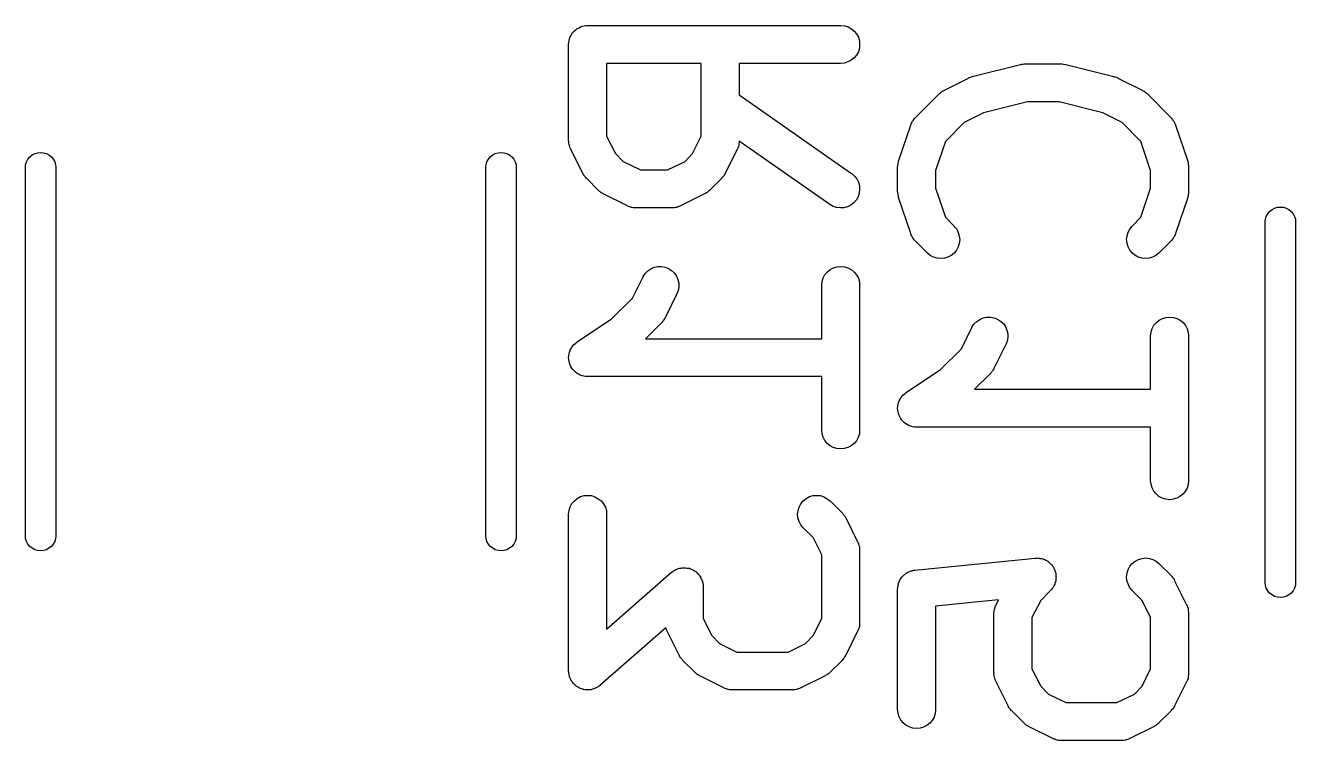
# Model space of a CAD drawing. Extents: x 60.5 to 142.6, y -115.4 to -60.2.
# Drawn here: x 108.23 to 113.25, y -101.14 to -98.31 of the extents above; entities that cross this region are included whole.
import ezdxf

# ---------------------------------------------------------------- set-up
doc = ezdxf.new("R2010")
doc.units = 0
doc.layers.add('BLACK', color=7, linetype='CONTINUOUS')

msp = doc.modelspace()

# ---------------------------------------------------------------- linework, layer by layer
at = {"layer": 'BLACK', "linetype": 'CONTINUOUS'}
for p, q in [((110.39, -98.3433), (110.395, -98.3379)), ((110.395, -98.3379), (110.4, -98.3325)), ((110.4, -98.3321), (110.405, -98.3277)), ((110.4, -98.3323), (110.4, -98.3321)), ((110.4, -98.3325), (110.4, -98.3323)), ((110.405, -98.3277), (110.411, -98.3232)), ((110.411, -98.323), (110.418, -98.3197)), ((110.411, -98.3231), (110.411, -98.323)), ((110.411, -98.3232), (110.411, -98.3231)), ((110.418, -98.3197), (110.424, -98.3164)), ((110.424, -98.3162), (110.431, -98.3142)), ((110.424, -98.3163), (110.424, -98.3162)), ((110.424, -98.3164), (110.424, -98.3163)), ((110.431, -98.3142), (110.438, -98.3121)), ((110.438, -98.312), (110.445, -98.3114)), ((110.438, -98.3121), (110.438, -98.312)), ((110.438, -98.3121), (110.438, -98.3121)), ((110.445, -98.3114), (110.452, -98.3107)), ((110.452, -98.3107), (111.452, -98.3107)), ((111.452, -98.3107), (111.453, -98.3107)), ((111.453, -98.3107), (111.468, -98.3124)), ((111.468, -98.3124), (111.482, -98.3168)), ((111.482, -98.3168), (111.495, -98.3238)), ((111.495, -98.3238), (111.506, -98.3332)), ((111.506, -98.3332), (111.515, -98.3446)), ((110.377, -98.3847), (110.378, -98.3776)), ((110.377, -98.3852), (110.377, -98.3847)), ((110.377, -98.3857), (110.377, -98.3852)), ((110.377, -98.3852), (110.377, -98.3852)), ((110.377, -98.3852), (110.377, -98.3852)), ((110.377, -98.7667), (110.377, -98.3857)), ((110.378, -98.3776), (110.379, -98.3706)), ((110.379, -98.3701), (110.381, -98.3634)), ((110.379, -98.3704), (110.379, -98.3701)), ((110.379, -98.3706), (110.379, -98.3704)), ((110.381, -98.3634), (110.383, -98.3567)), ((110.383, -98.3562), (110.387, -98.35)), ((110.383, -98.3564), (110.383, -98.3562)), ((110.383, -98.3567), (110.383, -98.3564)), ((110.387, -98.35), (110.39, -98.3438)), ((110.39, -98.3436), (110.39, -98.3433)), ((110.39, -98.3438), (110.39, -98.3436)), ((111.515, -98.3446), (111.522, -98.3576)), ((111.522, -98.3576), (111.526, -98.3717)), ((111.526, -98.3717), (111.527, -98.3862)), ((111.527, -98.3862), (111.526, -98.4008)), ((111.505, -98.4389), (111.494, -98.4482)), ((111.515, -98.4277), (111.505, -98.4389)), ((111.522, -98.4148), (111.515, -98.4277)), ((111.526, -98.4008), (111.522, -98.4148)), ((110.527, -98.4607), (110.527, -98.749)), ((110.901, -98.4607), (110.527, -98.4607)), ((110.901, -98.749), (110.901, -98.4607)), ((111.452, -98.4607), (111.051, -98.4607)), ((111.051, -98.4607), (111.051, -98.5848)), ((111.467, -98.4593), (111.452, -98.4607)), ((111.481, -98.4551), (111.467, -98.4593)), ((111.494, -98.4482), (111.481, -98.4551)), ((111.972, -98.513), (112.163, -98.4653)), ((112.163, -98.4653), (112.164, -98.4651)), ((112.164, -98.4651), (112.165, -98.4649)), ((112.165, -98.4649), (112.166, -98.4645)), ((112.166, -98.4645), (112.172, -98.4639)), ((112.172, -98.4639), (112.178, -98.4631)), ((112.178, -98.4631), (112.18, -98.4632)), ((112.18, -98.4632), (112.181, -98.4631)), ((112.181, -98.4631), (112.324, -98.4631)), ((112.324, -98.4631), (112.325, -98.4631)), ((112.325, -98.4631), (112.326, -98.4633)), ((112.326, -98.4633), (112.328, -98.4632)), ((112.328, -98.4632), (112.333, -98.4641)), ((112.333, -98.4641), (112.339, -98.4647)), ((112.339, -98.4647), (112.341, -98.4651)), ((112.341, -98.4651), (112.342, -98.4653)), ((112.342, -98.4653), (112.532, -98.513)), ((111.862, -98.5663), (111.957, -98.5186)), ((111.957, -98.5186), (111.958, -98.5182)), ((111.958, -98.5179), (111.965, -98.5155)), ((111.958, -98.5181), (111.958, -98.5179)), ((111.958, -98.5182), (111.958, -98.5181)), ((111.965, -98.5155), (111.972, -98.5131)), ((111.972, -98.5131), (111.972, -98.513)), ((111.972, -98.5131), (111.972, -98.5131)), ((112.532, -98.513), (112.533, -98.5132)), ((112.533, -98.5132), (112.534, -98.5133)), ((112.534, -98.5133), (112.534, -98.5134)), ((112.534, -98.5134), (112.541, -98.5159)), ((112.541, -98.5159), (112.547, -98.5183)), ((112.547, -98.5183), (112.548, -98.5185)), ((112.548, -98.5185), (112.548, -98.5186)), ((112.548, -98.5186), (112.643, -98.5663)), ((111.051, -98.5848), (111.495, -98.8957)), ((111.747, -98.6755), (111.842, -98.5803)), ((111.842, -98.5803), (111.843, -98.5796)), ((111.843, -98.5796), (111.846, -98.5769)), ((111.846, -98.5769), (111.849, -98.574)), ((111.849, -98.574), (111.852, -98.5724)), ((111.852, -98.5724), (111.854, -98.5704)), ((111.854, -98.5704), (111.858, -98.5685)), ((111.858, -98.5685), (111.862, -98.5663)), ((112.643, -98.5663), (112.644, -98.5667)), ((112.644, -98.5667), (112.648, -98.569)), ((112.648, -98.569), (112.651, -98.571)), ((112.651, -98.571), (112.654, -98.573)), ((112.654, -98.573), (112.656, -98.5747)), ((112.656, -98.5747), (112.659, -98.5776)), ((112.659, -98.5776), (112.663, -98.5803)), ((112.663, -98.5803), (112.758, -98.6755)), ((112.19, -98.6131), (112.017, -98.6565)), ((112.315, -98.6131), (112.19, -98.6131)), ((112.488, -98.6565), (112.315, -98.6131)), ((111.733, -98.6952), (111.735, -98.6906)), ((111.735, -98.6906), (111.737, -98.6888)), ((111.737, -98.6888), (111.738, -98.6868)), ((111.738, -98.6868), (111.741, -98.6829)), ((111.741, -98.6829), (111.744, -98.6787)), ((111.744, -98.6787), (111.746, -98.6772)), ((111.746, -98.6772), (111.747, -98.6755)), ((112.017, -98.6565), (111.94, -98.695)), ((112.565, -98.695), (112.488, -98.6565)), ((112.758, -98.6755), (112.759, -98.6763)), ((112.759, -98.6763), (112.76, -98.678)), ((112.76, -98.678), (112.762, -98.6795)), ((112.762, -98.6795), (112.764, -98.6837)), ((112.764, -98.6837), (112.768, -98.6877)), ((112.768, -98.6877), (112.769, -98.6897)), ((112.769, -98.6897), (112.77, -98.6915)), ((112.77, -98.6915), (112.772, -98.6962)), ((111.681, -98.8477), (111.729, -98.7049)), ((111.729, -98.7039), (111.73, -98.7019)), ((111.729, -98.7049), (111.729, -98.7039)), ((111.73, -98.7019), (111.731, -98.6997)), ((111.731, -98.6997), (111.733, -98.6952)), ((111.94, -98.695), (111.866, -98.7691)), ((112.639, -98.7691), (112.565, -98.695)), ((112.772, -98.6962), (112.774, -98.7007)), ((112.774, -98.7007), (112.775, -98.7028)), ((112.775, -98.7028), (112.776, -98.7049)), ((112.776, -98.7049), (112.824, -98.8477)), ((110.378, -98.7689), (110.377, -98.7667)), ((110.378, -98.7711), (110.378, -98.7689)), ((110.378, -98.7761), (110.378, -98.7711)), ((110.379, -98.7812), (110.378, -98.7761)), ((110.379, -98.7834), (110.379, -98.7812)), ((110.38, -98.7855), (110.379, -98.7834)), ((110.382, -98.7903), (110.38, -98.7855)), ((110.383, -98.7952), (110.382, -98.7903)), ((110.527, -98.749), (110.562, -98.8175)), ((110.867, -98.8175), (110.901, -98.749)), ((111.047, -98.7913), (111.045, -98.7962)), ((111.049, -98.7865), (111.047, -98.7913)), ((111.05, -98.7823), (111.049, -98.7844)), ((111.049, -98.7844), (111.049, -98.7865)), ((111.051, -98.7721), (111.05, -98.7772)), ((111.05, -98.7772), (111.05, -98.7823)), ((111.409, -99.0186), (111.051, -98.7678)), ((111.051, -98.7678), (111.051, -98.7699)), ((111.051, -98.7699), (111.051, -98.7721)), ((111.866, -98.7691), (111.827, -98.8836)), ((112.677, -98.8836), (112.639, -98.7691)), ((108.234, -98.8499), (108.24, -98.8394)), ((108.24, -98.8394), (108.247, -98.8303)), ((108.247, -98.8303), (108.257, -98.8228)), ((108.257, -98.8228), (108.267, -98.8172)), ((108.267, -98.8172), (108.278, -98.8138)), ((108.278, -98.8138), (108.29, -98.8126)), ((108.29, -98.8126), (108.302, -98.8138)), ((108.302, -98.8138), (108.313, -98.8172)), ((108.313, -98.8172), (108.323, -98.8228)), ((108.323, -98.8228), (108.333, -98.8303)), ((108.333, -98.8303), (108.34, -98.8394)), ((108.34, -98.8394), (108.346, -98.8499)), ((110.054, -98.8499), (110.06, -98.8394)), ((110.06, -98.8394), (110.067, -98.8303)), ((110.067, -98.8303), (110.077, -98.8228)), ((110.077, -98.8228), (110.087, -98.8172)), ((110.087, -98.8172), (110.098, -98.8138)), ((110.098, -98.8138), (110.11, -98.8126)), ((110.11, -98.8126), (110.122, -98.8138)), ((110.122, -98.8138), (110.133, -98.8172)), ((110.133, -98.8172), (110.143, -98.8228)), ((110.143, -98.8228), (110.153, -98.8303)), ((110.153, -98.8303), (110.16, -98.8394)), ((110.16, -98.8394), (110.166, -98.8499)), ((110.384, -98.7972), (110.383, -98.7952)), ((110.385, -98.7993), (110.384, -98.7972)), ((110.385, -98.8002), (110.385, -98.7993)), ((110.433, -98.8954), (110.385, -98.8002)), ((110.562, -98.8175), (110.592, -98.8479)), ((110.837, -98.8479), (110.867, -98.8175)), ((111.043, -98.8002), (110.996, -98.8954)), ((111.044, -98.7981), (111.043, -98.8002)), ((111.045, -98.7962), (111.044, -98.7981)), ((108.23, -98.87), (108.231, -98.8612)), ((108.23, -100.33), (108.23, -98.87)), ((108.231, -98.8612), (108.234, -98.8499)), ((108.346, -98.8499), (108.349, -98.8612)), ((108.349, -98.8612), (108.35, -98.87)), ((108.35, -98.87), (108.35, -100.33)), ((110.05, -98.87), (110.051, -98.8612)), ((110.05, -100.33), (110.05, -98.87)), ((110.051, -98.8612), (110.054, -98.8499)), ((110.166, -98.8499), (110.169, -98.8612)), ((110.169, -98.8612), (110.17, -98.87)), ((110.17, -98.87), (110.17, -100.33)), ((110.592, -98.8479), (110.661, -98.8821)), ((110.661, -98.8821), (110.768, -98.8821)), ((110.768, -98.8821), (110.837, -98.8479)), ((111.677, -98.8704), (111.678, -98.8662)), ((111.677, -98.8714), (111.677, -98.8704)), ((111.677, -98.9667), (111.677, -98.8714)), ((111.678, -98.862), (111.679, -98.8589)), ((111.678, -98.8662), (111.678, -98.862)), ((111.679, -98.8558), (111.68, -98.8518)), ((111.679, -98.8589), (111.679, -98.8558)), ((111.68, -98.8518), (111.681, -98.8477)), ((111.827, -98.8836), (111.827, -98.9545)), ((112.677, -98.9545), (112.677, -98.8836)), ((112.824, -98.8477), (112.824, -98.8487)), ((112.824, -98.8487), (112.825, -98.8528)), ((112.825, -98.8528), (112.826, -98.8569)), ((112.826, -98.8569), (112.826, -98.86)), ((112.826, -98.86), (112.827, -98.863)), ((112.827, -98.863), (112.827, -98.8672)), ((112.827, -98.8672), (112.827, -98.8714)), ((112.827, -98.8714), (112.827, -98.9667)), ((110.435, -98.899), (110.433, -98.8954)), ((110.437, -98.9028), (110.435, -98.899)), ((110.439, -98.9052), (110.437, -98.9028)), ((110.441, -98.9078), (110.439, -98.9052)), ((110.444, -98.9109), (110.441, -98.9078)), ((110.446, -98.9142), (110.444, -98.9109)), ((110.447, -98.9149), (110.446, -98.9142)), ((110.495, -98.9626), (110.447, -98.9149)), ((110.982, -98.9149), (110.934, -98.9626)), ((110.984, -98.9117), (110.982, -98.9149)), ((110.987, -98.9087), (110.984, -98.9117)), ((110.989, -98.906), (110.987, -98.9087)), ((110.991, -98.9036), (110.989, -98.906)), ((110.993, -98.8999), (110.991, -98.9036)), ((110.995, -98.8964), (110.993, -98.8999)), ((110.996, -98.8954), (110.995, -98.8964)), ((111.495, -98.8957), (111.496, -98.8963)), ((111.496, -98.8963), (111.507, -98.906)), ((111.507, -98.906), (111.516, -98.9176)), ((111.516, -98.9176), (111.523, -98.9307)), ((111.523, -98.9307), (111.526, -98.9449)), ((110.498, -98.9652), (110.495, -98.9626)), ((110.501, -98.9682), (110.498, -98.9652)), ((110.503, -98.9699), (110.501, -98.9682)), ((110.506, -98.9718), (110.503, -98.9699)), ((110.51, -98.9738), (110.506, -98.9718)), ((110.513, -98.9761), (110.51, -98.9738)), ((110.514, -98.9766), (110.513, -98.9761)), ((110.609, -99.0242), (110.514, -98.9766)), ((110.914, -98.9766), (110.819, -99.0242)), ((110.918, -98.9744), (110.914, -98.9766)), ((110.922, -98.9724), (110.918, -98.9744)), ((110.924, -98.9705), (110.922, -98.9724)), ((110.927, -98.9688), (110.924, -98.9705)), ((110.93, -98.9659), (110.927, -98.9688)), ((110.933, -98.9633), (110.93, -98.9659)), ((110.934, -98.9626), (110.933, -98.9633)), ((111.521, -98.9879), (111.514, -99.0006)), ((111.525, -98.974), (111.521, -98.9879)), ((111.527, -98.9595), (111.525, -98.974)), ((111.526, -98.9449), (111.527, -98.9595)), ((111.678, -98.9709), (111.677, -98.9667)), ((111.678, -98.9751), (111.678, -98.9709)), ((111.679, -98.9781), (111.678, -98.9751)), ((111.679, -98.9812), (111.679, -98.9781)), ((111.68, -98.9853), (111.679, -98.9812)), ((111.681, -98.9894), (111.68, -98.9853)), ((111.681, -98.9904), (111.681, -98.9894)), ((111.729, -99.1332), (111.681, -98.9904)), ((111.827, -98.9545), (111.866, -99.069)), ((112.639, -99.069), (112.677, -98.9545)), ((112.824, -98.9904), (112.776, -99.1332)), ((112.826, -98.9823), (112.824, -98.9863)), ((112.824, -98.9863), (112.824, -98.9904)), ((112.827, -98.9761), (112.826, -98.9792)), ((112.826, -98.9792), (112.826, -98.9823)), ((112.827, -98.9667), (112.827, -98.9677)), ((112.827, -98.9677), (112.827, -98.9719)), ((112.827, -98.9719), (112.827, -98.9761)), ((110.611, -99.025), (110.609, -99.0242)), ((110.613, -99.0261), (110.611, -99.025)), ((110.618, -99.0276), (110.613, -99.0261)), ((110.623, -99.0295), (110.618, -99.0276)), ((110.625, -99.0298), (110.623, -99.0295)), ((110.627, -99.0305), (110.625, -99.0298)), ((110.632, -99.0311), (110.627, -99.0305)), ((110.637, -99.0319), (110.632, -99.0311)), ((110.64, -99.0319), (110.637, -99.0319)), ((110.642, -99.0321), (110.64, -99.0319)), ((110.643, -99.0321), (110.642, -99.0321)), ((110.786, -99.0321), (110.643, -99.0321)), ((110.788, -99.0319), (110.786, -99.0321)), ((110.79, -99.032), (110.788, -99.0319)), ((110.795, -99.0312), (110.79, -99.032)), ((110.8, -99.0307), (110.795, -99.0312)), ((110.802, -99.0301), (110.8, -99.0307)), ((110.805, -99.0297), (110.802, -99.0301)), ((110.809, -99.028), (110.805, -99.0297)), ((110.814, -99.0265), (110.809, -99.028)), ((110.816, -99.0254), (110.814, -99.0265)), ((110.818, -99.0247), (110.816, -99.0254)), ((110.819, -99.0242), (110.818, -99.0247)), ((111.422, -99.0258), (111.409, -99.0186)), ((111.436, -99.0303), (111.422, -99.0258)), ((111.451, -99.0321), (111.436, -99.0303)), ((111.465, -99.031), (111.451, -99.0321)), ((111.479, -99.0272), (111.465, -99.031)), ((111.492, -99.0206), (111.479, -99.0272)), ((111.504, -99.0116), (111.492, -99.0206)), ((111.514, -99.0006), (111.504, -99.0116)), ((113.147, -99.0461), (113.157, -99.0386)), ((113.157, -99.0386), (113.167, -99.033)), ((113.167, -99.033), (113.178, -99.0296)), ((113.178, -99.0296), (113.19, -99.0285)), ((113.19, -99.0285), (113.202, -99.0296)), ((113.202, -99.0296), (113.213, -99.033)), ((113.213, -99.033), (113.223, -99.0386)), ((113.223, -99.0386), (113.233, -99.0461)), ((111.866, -99.069), (111.901, -99.1041)), ((112.604, -99.1041), (112.639, -99.069)), ((113.13, -99.0858), (113.131, -99.077)), ((113.13, -100.514), (113.13, -99.0858)), ((113.131, -99.077), (113.134, -99.0657)), ((113.134, -99.0657), (113.14, -99.0553)), ((113.14, -99.0553), (113.147, -99.0461)), ((113.233, -99.0461), (113.24, -99.0553)), ((113.24, -99.0553), (113.246, -99.0657)), ((113.246, -99.0657), (113.249, -99.077)), ((113.249, -99.077), (113.25, -99.0858)), ((113.25, -99.0858), (113.25, -100.514)), ((111.73, -99.1353), (111.729, -99.1332)), ((111.73, -99.1374), (111.73, -99.1353)), ((111.733, -99.1419), (111.73, -99.1374)), ((111.735, -99.1466), (111.733, -99.1419)), ((111.901, -99.1041), (111.901, -99.1049)), ((111.901, -99.1049), (111.911, -99.1163)), ((111.911, -99.1163), (111.917, -99.1293)), ((111.917, -99.1293), (111.921, -99.1433)), ((111.921, -99.1433), (111.923, -99.1579)), ((112.582, -99.1569), (112.584, -99.1423)), ((112.584, -99.1423), (112.588, -99.1283)), ((112.588, -99.1283), (112.595, -99.1154)), ((112.595, -99.1154), (112.604, -99.1041)), ((112.772, -99.1429), (112.769, -99.1475)), ((112.774, -99.1383), (112.772, -99.1429)), ((112.775, -99.1362), (112.774, -99.1383)), ((112.776, -99.1342), (112.775, -99.1362)), ((112.776, -99.1332), (112.776, -99.1342)), ((111.736, -99.1484), (111.735, -99.1466)), ((111.737, -99.1504), (111.736, -99.1484)), ((111.74, -99.1544), (111.737, -99.1504)), ((111.743, -99.1586), (111.74, -99.1544)), ((111.745, -99.1601), (111.743, -99.1586)), ((111.746, -99.1618), (111.745, -99.1601)), ((111.747, -99.1626), (111.746, -99.1618)), ((111.795, -99.2102), (111.747, -99.1626)), ((111.917, -99.1864), (111.91, -99.1993)), ((111.921, -99.1725), (111.917, -99.1864)), ((111.923, -99.1579), (111.921, -99.1725)), ((112.584, -99.1715), (112.582, -99.1569)), ((112.588, -99.1855), (112.584, -99.1715)), ((112.595, -99.1984), (112.588, -99.1855)), ((112.758, -99.1626), (112.71, -99.2102)), ((112.759, -99.1609), (112.758, -99.1626)), ((112.761, -99.1594), (112.759, -99.1609)), ((112.764, -99.1552), (112.761, -99.1594)), ((112.767, -99.1512), (112.764, -99.1552)), ((112.768, -99.1493), (112.767, -99.1512)), ((112.769, -99.1475), (112.768, -99.1493)), ((111.806, -99.2195), (111.795, -99.2102)), ((111.819, -99.2264), (111.806, -99.2195)), ((111.833, -99.2307), (111.819, -99.2264)), ((111.847, -99.2321), (111.833, -99.2307)), ((111.862, -99.2308), (111.847, -99.2321)), ((111.876, -99.2266), (111.862, -99.2308)), ((111.889, -99.2198), (111.876, -99.2266)), ((111.9, -99.2105), (111.889, -99.2198)), ((111.91, -99.1993), (111.9, -99.2105)), ((112.604, -99.2098), (112.595, -99.1984)), ((112.615, -99.2192), (112.604, -99.2098)), ((112.628, -99.2262), (112.615, -99.2192)), ((112.642, -99.2306), (112.628, -99.2262)), ((112.656, -99.2321), (112.642, -99.2306)), ((112.671, -99.2309), (112.656, -99.2321)), ((112.685, -99.2268), (112.671, -99.2309)), ((112.698, -99.22), (112.685, -99.2268)), ((112.709, -99.2109), (112.698, -99.22)), ((112.71, -99.2102), (112.709, -99.2109)), ((110.671, -99.3036), (110.679, -99.2913)), ((110.679, -99.2913), (110.69, -99.2808)), ((110.69, -99.2808), (110.702, -99.2725)), ((110.702, -99.2725), (110.715, -99.2667)), ((110.715, -99.2667), (110.729, -99.2636)), ((110.729, -99.2636), (110.744, -99.2633)), ((110.744, -99.2633), (110.758, -99.2659)), ((110.758, -99.2659), (110.772, -99.2712)), ((110.772, -99.2712), (110.784, -99.2791)), ((110.784, -99.2791), (110.795, -99.2893)), ((110.795, -99.2893), (110.803, -99.3012)), ((111.39, -99.2957), (111.4, -99.2845)), ((111.4, -99.2845), (111.411, -99.2753)), ((111.411, -99.2753), (111.424, -99.2686)), ((111.424, -99.2686), (111.438, -99.2644)), ((111.438, -99.2644), (111.453, -99.2631)), ((111.453, -99.2631), (111.467, -99.2646)), ((111.467, -99.2646), (111.481, -99.269)), ((111.481, -99.269), (111.494, -99.2759)), ((111.494, -99.2759), (111.506, -99.2852)), ((111.506, -99.2852), (111.515, -99.2966)), ((110.629, -99.3889), (110.671, -99.3046)), ((110.671, -99.3046), (110.671, -99.3036)), ((110.803, -99.3012), (110.809, -99.3146)), ((110.809, -99.3146), (110.813, -99.3289)), ((110.813, -99.3435), (110.81, -99.358)), ((110.813, -99.3289), (110.813, -99.3435)), ((111.377, -99.337), (111.379, -99.3225)), ((111.377, -99.3381), (111.377, -99.337)), ((111.377, -99.5488), (111.377, -99.3381)), ((111.379, -99.3225), (111.383, -99.3085)), ((111.383, -99.3085), (111.39, -99.2957)), ((111.515, -99.2966), (111.522, -99.3095)), ((111.522, -99.3095), (111.526, -99.3235)), ((111.526, -99.3235), (111.527, -99.3381)), ((111.527, -99.3381), (111.527, -99.9095)), ((110.547, -99.4703), (110.629, -99.3889)), ((110.805, -99.3716), (110.758, -99.4669)), ((110.81, -99.358), (110.805, -99.3716)), ((110.411, -99.5614), (110.547, -99.4703)), ((110.744, -99.4864), (110.681, -99.5488)), ((110.746, -99.4831), (110.744, -99.4864)), ((110.749, -99.4801), (110.746, -99.4831)), ((110.751, -99.4775), (110.749, -99.4801)), ((110.753, -99.4751), (110.751, -99.4775)), ((110.755, -99.4713), (110.753, -99.4751)), ((110.757, -99.4678), (110.755, -99.4713)), ((110.758, -99.4669), (110.757, -99.4678)), ((111.971, -99.5036), (111.979, -99.4913)), ((111.979, -99.4913), (111.99, -99.4808)), ((111.99, -99.4808), (112.002, -99.4725)), ((112.002, -99.4725), (112.015, -99.4667)), ((112.015, -99.4667), (112.029, -99.4636)), ((112.029, -99.4636), (112.044, -99.4633)), ((112.044, -99.4633), (112.058, -99.4659)), ((112.058, -99.4659), (112.072, -99.4712)), ((112.072, -99.4712), (112.084, -99.4791)), ((112.084, -99.4791), (112.095, -99.4893)), ((112.095, -99.4893), (112.103, -99.5012)), ((112.683, -99.5085), (112.69, -99.4957)), ((112.69, -99.4957), (112.7, -99.4845)), ((112.7, -99.4845), (112.711, -99.4753)), ((112.711, -99.4753), (112.724, -99.4686)), ((112.724, -99.4686), (112.738, -99.4644)), ((112.738, -99.4644), (112.753, -99.4631)), ((112.753, -99.4631), (112.767, -99.4646)), ((112.767, -99.4646), (112.781, -99.469)), ((112.781, -99.469), (112.794, -99.4759)), ((112.794, -99.4759), (112.806, -99.4852)), ((112.806, -99.4852), (112.815, -99.4966)), ((111.929, -99.5889), (111.971, -99.5046)), ((111.971, -99.5046), (111.971, -99.5036)), ((112.103, -99.5012), (112.109, -99.5146)), ((112.109, -99.5146), (112.113, -99.5289)), ((112.113, -99.5435), (112.11, -99.558)), ((112.113, -99.5289), (112.113, -99.5435)), ((112.677, -99.537), (112.679, -99.5225)), ((112.677, -99.5381), (112.677, -99.537)), ((112.677, -99.7488), (112.677, -99.5381)), ((112.679, -99.5225), (112.683, -99.5085)), ((112.815, -99.4966), (112.822, -99.5095)), ((112.822, -99.5095), (112.826, -99.5235)), ((112.826, -99.5235), (112.827, -99.5381)), ((112.827, -99.5381), (112.827, -100.11)), ((110.381, -99.6017), (110.383, -99.5949)), ((110.383, -99.5947), (110.387, -99.5881)), ((110.383, -99.5948), (110.383, -99.5947)), ((110.383, -99.5949), (110.383, -99.5948)), ((110.387, -99.5881), (110.39, -99.582)), ((110.39, -99.5819), (110.395, -99.5763)), ((110.39, -99.582), (110.39, -99.5819)), ((110.39, -99.5819), (110.39, -99.5819)), ((110.395, -99.5763), (110.399, -99.5707)), ((110.399, -99.5707), (110.399, -99.5706)), ((110.399, -99.5706), (110.4, -99.5706)), ((110.4, -99.5706), (110.405, -99.5661)), ((110.405, -99.5661), (110.411, -99.5614)), ((110.681, -99.5488), (111.377, -99.5488)), ((111.847, -99.6703), (111.929, -99.5889)), ((112.105, -99.5716), (112.058, -99.6669)), ((112.11, -99.558), (112.105, -99.5716)), ((110.377, -99.6233), (110.378, -99.6162)), ((110.377, -99.6234), (110.377, -99.6233)), ((110.377, -99.6233), (110.377, -99.6233)), ((110.378, -99.6308), (110.377, -99.6234)), ((110.378, -99.6162), (110.379, -99.6088)), ((110.379, -99.6379), (110.378, -99.6308)), ((110.379, -99.6087), (110.381, -99.6017)), ((110.379, -99.6088), (110.379, -99.6087)), ((110.379, -99.6088), (110.379, -99.6088)), ((110.379, -99.638), (110.379, -99.6379)), ((110.379, -99.6379), (110.379, -99.6379)), ((110.381, -99.645), (110.379, -99.638)), ((110.383, -99.6519), (110.381, -99.645)), ((110.383, -99.652), (110.383, -99.6519)), ((110.386, -99.6585), (110.383, -99.652)), ((110.383, -99.652), (110.383, -99.652)), ((110.39, -99.6649), (110.386, -99.6585)), ((110.39, -99.665), (110.39, -99.6649)), ((110.39, -99.6649), (110.39, -99.6649)), ((110.394, -99.6707), (110.39, -99.665)), ((110.399, -99.6763), (110.394, -99.6707)), ((110.399, -99.6764), (110.399, -99.6763)), ((110.399, -99.6763), (110.399, -99.6763)), ((110.404, -99.681), (110.399, -99.6764)), ((110.41, -99.6857), (110.404, -99.681)), ((110.41, -99.6858), (110.41, -99.6857)), ((110.41, -99.6857), (110.41, -99.6857)), ((110.416, -99.6891), (110.41, -99.6858)), ((110.423, -99.6927), (110.416, -99.6891)), ((110.423, -99.6928), (110.423, -99.6927)), ((110.43, -99.6949), (110.423, -99.6928)), ((110.423, -99.6928), (110.423, -99.6928)), ((110.437, -99.6972), (110.43, -99.6949)), ((111.711, -99.7614), (111.847, -99.6703)), ((112.044, -99.6864), (111.981, -99.7488)), ((112.046, -99.6831), (112.044, -99.6864)), ((112.049, -99.6801), (112.046, -99.6831)), ((112.051, -99.6775), (112.049, -99.6801)), ((112.053, -99.6751), (112.051, -99.6775)), ((112.055, -99.6713), (112.053, -99.6751)), ((112.057, -99.6678), (112.055, -99.6713)), ((112.058, -99.6669), (112.057, -99.6678)), ((110.444, -99.698), (110.437, -99.6972)), ((110.437, -99.6972), (110.437, -99.6972)), ((110.437, -99.6972), (110.437, -99.6972)), ((110.451, -99.6988), (110.444, -99.698)), ((110.452, -99.6988), (110.451, -99.6988)), ((110.451, -99.6988), (110.451, -99.6988)), ((110.451, -99.6988), (110.451, -99.6988)), ((110.451, -99.6988), (110.451, -99.6988)), ((111.377, -99.6988), (110.452, -99.6988)), ((111.377, -99.9095), (111.377, -99.6988)), ((111.681, -99.8017), (111.683, -99.7949)), ((111.683, -99.7947), (111.687, -99.7881)), ((111.683, -99.7948), (111.683, -99.7947)), ((111.683, -99.7949), (111.683, -99.7948)), ((111.687, -99.7881), (111.69, -99.782)), ((111.69, -99.7819), (111.695, -99.7763)), ((111.69, -99.782), (111.69, -99.7819)), ((111.69, -99.7819), (111.69, -99.7819)), ((111.695, -99.7763), (111.699, -99.7707)), ((111.699, -99.7707), (111.699, -99.7706)), ((111.699, -99.7706), (111.7, -99.7706)), ((111.7, -99.7706), (111.705, -99.7661)), ((111.705, -99.7661), (111.711, -99.7614)), ((111.981, -99.7488), (112.677, -99.7488)), ((111.677, -99.8233), (111.678, -99.816)), ((111.677, -99.8234), (111.677, -99.8233)), ((111.677, -99.8233), (111.677, -99.8233)), ((111.678, -99.8308), (111.677, -99.8234)), ((111.678, -99.816), (111.679, -99.8088)), ((111.679, -99.8379), (111.678, -99.8308)), ((111.679, -99.8087), (111.681, -99.8017)), ((111.679, -99.8088), (111.679, -99.8087)), ((111.679, -99.8088), (111.679, -99.8088)), ((111.679, -99.838), (111.679, -99.8379)), ((111.679, -99.8379), (111.679, -99.8379)), ((111.681, -99.845), (111.679, -99.838)), ((111.683, -99.8519), (111.681, -99.845)), ((111.683, -99.852), (111.683, -99.8519)), ((111.686, -99.8582), (111.683, -99.852)), ((111.683, -99.852), (111.683, -99.852)), ((111.69, -99.8649), (111.686, -99.8582)), ((111.69, -99.865), (111.69, -99.8649)), ((111.69, -99.8649), (111.69, -99.8649)), ((111.694, -99.8707), (111.69, -99.865)), ((111.699, -99.8763), (111.694, -99.8707)), ((111.699, -99.8764), (111.699, -99.8763)), ((111.699, -99.8763), (111.699, -99.8763)), ((111.704, -99.881), (111.699, -99.8764)), ((111.71, -99.8857), (111.704, -99.881)), ((111.71, -99.8858), (111.71, -99.8857)), ((111.71, -99.8857), (111.71, -99.8857)), ((111.716, -99.8891), (111.71, -99.8858)), ((111.723, -99.8927), (111.716, -99.8891)), ((111.723, -99.8928), (111.723, -99.8927)), ((111.73, -99.8949), (111.723, -99.8928)), ((111.723, -99.8928), (111.723, -99.8928)), ((111.737, -99.8972), (111.73, -99.8949)), ((111.744, -99.898), (111.737, -99.8972)), ((111.737, -99.8972), (111.737, -99.8972)), ((111.737, -99.8972), (111.737, -99.8972)), ((111.379, -99.9241), (111.377, -99.9095)), ((111.383, -99.9381), (111.379, -99.9241)), ((111.39, -99.951), (111.383, -99.9381)), ((111.521, -99.9391), (111.514, -99.9519)), ((111.526, -99.9251), (111.521, -99.9391)), ((111.527, -99.9106), (111.526, -99.9251)), ((111.527, -99.9095), (111.527, -99.9106)), ((111.751, -99.8988), (111.744, -99.898)), ((111.752, -99.8988), (111.751, -99.8988)), ((111.751, -99.8988), (111.751, -99.8988)), ((111.751, -99.8988), (111.751, -99.8988)), ((111.751, -99.8988), (111.751, -99.8988)), ((112.677, -99.8988), (111.752, -99.8988)), ((112.677, -100.11), (112.677, -99.8988)), ((111.399, -99.9624), (111.39, -99.951)), ((111.41, -99.9717), (111.399, -99.9624)), ((111.423, -99.9787), (111.41, -99.9717)), ((111.437, -99.983), (111.423, -99.9787)), ((111.452, -99.9845), (111.437, -99.983)), ((111.466, -99.9832), (111.452, -99.9845)), ((111.48, -99.9791), (111.466, -99.9832)), ((111.493, -99.9723), (111.48, -99.9791)), ((111.505, -99.9631), (111.493, -99.9723)), ((111.514, -99.9519), (111.505, -99.9631)), ((112.679, -100.124), (112.677, -100.11)), ((112.683, -100.138), (112.679, -100.124)), ((112.69, -100.151), (112.683, -100.138)), ((112.821, -100.139), (112.814, -100.152)), ((112.826, -100.125), (112.821, -100.139)), ((112.827, -100.111), (112.826, -100.125)), ((112.827, -100.11), (112.827, -100.111)), ((110.39, -100.2), (110.4, -100.189)), ((110.4, -100.189), (110.411, -100.18)), ((110.411, -100.18), (110.424, -100.173)), ((110.424, -100.173), (110.438, -100.169)), ((110.438, -100.169), (110.453, -100.168)), ((110.453, -100.168), (110.467, -100.169)), ((110.467, -100.169), (110.481, -100.174)), ((110.481, -100.174), (110.494, -100.181)), ((110.494, -100.181), (110.506, -100.19)), ((110.506, -100.19), (110.515, -100.201)), ((111.295, -100.201), (111.304, -100.189)), ((111.304, -100.189), (111.316, -100.18)), ((111.316, -100.18), (111.329, -100.173)), ((111.329, -100.173), (111.343, -100.169)), ((111.343, -100.169), (111.357, -100.168)), ((111.357, -100.168), (111.372, -100.169)), ((111.372, -100.169), (111.386, -100.174)), ((111.386, -100.174), (111.399, -100.181)), ((111.399, -100.181), (111.41, -100.19)), ((111.41, -100.19), (111.458, -100.237)), ((112.699, -100.162), (112.69, -100.151)), ((112.71, -100.172), (112.699, -100.162)), ((112.723, -100.179), (112.71, -100.172)), ((112.737, -100.183), (112.723, -100.179)), ((112.752, -100.185), (112.737, -100.183)), ((112.766, -100.183), (112.752, -100.185)), ((112.78, -100.179), (112.766, -100.183)), ((112.793, -100.172), (112.78, -100.179)), ((112.805, -100.163), (112.793, -100.172)), ((112.814, -100.152), (112.805, -100.163)), ((110.377, -100.242), (110.379, -100.227)), ((110.377, -100.243), (110.377, -100.242)), ((110.377, -100.862), (110.377, -100.243)), ((110.379, -100.227), (110.383, -100.213)), ((110.383, -100.213), (110.39, -100.2)), ((110.515, -100.201), (110.522, -100.214)), ((110.522, -100.214), (110.526, -100.228)), ((110.526, -100.228), (110.527, -100.243)), ((110.527, -100.243), (110.527, -100.697)), ((111.282, -100.242), (111.284, -100.228)), ((111.283, -100.257), (111.282, -100.242)), ((111.284, -100.228), (111.288, -100.214)), ((111.288, -100.214), (111.295, -100.201)), ((111.458, -100.237), (111.459, -100.238)), ((111.459, -100.238), (111.461, -100.241)), ((111.461, -100.241), (111.464, -100.245)), ((111.464, -100.245), (111.466, -100.247)), ((111.466, -100.247), (111.468, -100.25)), ((111.288, -100.271), (111.283, -100.257)), ((111.294, -100.284), (111.288, -100.271)), ((111.303, -100.295), (111.294, -100.284)), ((111.304, -100.296), (111.303, -100.295)), ((111.343, -100.335), (111.304, -100.296)), ((111.468, -100.25), (111.47, -100.253)), ((111.47, -100.253), (111.472, -100.257)), ((111.472, -100.257), (111.519, -100.352)), ((108.231, -100.339), (108.23, -100.33)), ((108.234, -100.35), (108.231, -100.339)), ((108.349, -100.339), (108.346, -100.35)), ((108.35, -100.33), (108.349, -100.339)), ((110.051, -100.339), (110.05, -100.33)), ((110.054, -100.35), (110.051, -100.339)), ((110.169, -100.339), (110.166, -100.35)), ((110.17, -100.33), (110.169, -100.339)), ((111.377, -100.403), (111.343, -100.335)), ((108.24, -100.361), (108.234, -100.35)), ((108.247, -100.37), (108.24, -100.361)), ((108.257, -100.377), (108.247, -100.37)), ((108.267, -100.383), (108.257, -100.377)), ((108.278, -100.386), (108.267, -100.383)), ((108.29, -100.387), (108.278, -100.386)), ((108.302, -100.386), (108.29, -100.387)), ((108.313, -100.383), (108.302, -100.386)), ((108.323, -100.377), (108.313, -100.383)), ((108.333, -100.37), (108.323, -100.377)), ((108.34, -100.361), (108.333, -100.37)), ((108.346, -100.35), (108.34, -100.361)), ((110.06, -100.361), (110.054, -100.35)), ((110.067, -100.37), (110.06, -100.361)), ((110.077, -100.377), (110.067, -100.37)), ((110.087, -100.383), (110.077, -100.377)), ((110.098, -100.386), (110.087, -100.383)), ((110.11, -100.387), (110.098, -100.386)), ((110.122, -100.386), (110.11, -100.387)), ((110.133, -100.383), (110.122, -100.386)), ((110.143, -100.377), (110.133, -100.383)), ((110.153, -100.37), (110.143, -100.377)), ((110.16, -100.361), (110.153, -100.37)), ((110.166, -100.35), (110.16, -100.361)), ((111.519, -100.352), (111.52, -100.353)), ((111.52, -100.353), (111.521, -100.355)), ((111.521, -100.355), (111.522, -100.357)), ((111.522, -100.357), (111.523, -100.362)), ((111.523, -100.362), (111.525, -100.367)), ((111.525, -100.367), (111.525, -100.369)), ((111.525, -100.369), (111.526, -100.371)), ((111.526, -100.371), (111.526, -100.376)), ((111.526, -100.376), (111.527, -100.381)), ((111.527, -100.381), (111.527, -100.384)), ((111.527, -100.384), (111.527, -100.386)), ((111.527, -100.386), (111.527, -100.671)), ((111.377, -100.654), (111.377, -100.403)), ((111.745, -100.463), (112.221, -100.416)), ((112.221, -100.416), (112.222, -100.416)), ((112.222, -100.416), (112.226, -100.416)), ((112.226, -100.416), (112.229, -100.415)), ((112.229, -100.415), (112.233, -100.416)), ((112.233, -100.416), (112.237, -100.416)), ((112.237, -100.416), (112.24, -100.417)), ((112.24, -100.417), (112.244, -100.417)), ((112.244, -100.417), (112.247, -100.418)), ((112.247, -100.418), (112.251, -100.419)), ((112.251, -100.419), (112.254, -100.42)), ((112.254, -100.42), (112.258, -100.421)), ((112.258, -100.421), (112.261, -100.423)), ((112.261, -100.423), (112.265, -100.425)), ((112.265, -100.425), (112.268, -100.427)), ((112.268, -100.427), (112.271, -100.428)), ((112.271, -100.428), (112.274, -100.431)), ((112.274, -100.431), (112.277, -100.433)), ((112.277, -100.433), (112.279, -100.436)), ((112.279, -100.436), (112.282, -100.438)), ((112.282, -100.438), (112.284, -100.441)), ((112.284, -100.441), (112.287, -100.443)), ((112.287, -100.443), (112.289, -100.446)), ((112.289, -100.446), (112.291, -100.449)), ((112.291, -100.449), (112.293, -100.452)), ((112.588, -100.461), (112.595, -100.448)), ((112.595, -100.448), (112.604, -100.437)), ((112.604, -100.437), (112.616, -100.428)), ((112.616, -100.428), (112.629, -100.421)), ((112.629, -100.421), (112.643, -100.417)), ((112.643, -100.417), (112.657, -100.415)), ((112.657, -100.415), (112.672, -100.417)), ((112.672, -100.417), (112.686, -100.421)), ((112.686, -100.421), (112.699, -100.428)), ((112.699, -100.428), (112.71, -100.437)), ((112.71, -100.437), (112.758, -100.485)), ((110.527, -100.697), (110.784, -100.472)), ((110.784, -100.472), (110.785, -100.471)), ((110.785, -100.471), (110.789, -100.469)), ((110.789, -100.469), (110.792, -100.466)), ((110.792, -100.466), (110.795, -100.465)), ((110.795, -100.465), (110.797, -100.463)), ((110.797, -100.463), (110.801, -100.461)), ((110.801, -100.461), (110.805, -100.459)), ((110.805, -100.459), (110.808, -100.458)), ((110.808, -100.458), (110.81, -100.457)), ((110.81, -100.457), (110.815, -100.456)), ((110.815, -100.456), (110.819, -100.455)), ((110.819, -100.455), (110.822, -100.455)), ((110.822, -100.455), (110.824, -100.454)), ((110.824, -100.454), (110.829, -100.454)), ((110.829, -100.454), (110.834, -100.454)), ((110.834, -100.454), (110.836, -100.454)), ((110.836, -100.454), (110.839, -100.454)), ((110.839, -100.454), (110.844, -100.455)), ((110.844, -100.455), (110.848, -100.455)), ((110.848, -100.455), (110.851, -100.456)), ((110.851, -100.456), (110.854, -100.456)), ((110.854, -100.456), (110.858, -100.458)), ((110.858, -100.458), (110.862, -100.459)), ((110.862, -100.459), (110.865, -100.461)), ((110.865, -100.461), (110.867, -100.462)), ((110.867, -100.462), (110.871, -100.464)), ((110.871, -100.464), (110.875, -100.466)), ((110.875, -100.466), (110.877, -100.468)), ((110.877, -100.468), (110.88, -100.469)), ((110.88, -100.469), (110.883, -100.473)), ((110.883, -100.473), (110.887, -100.476)), ((110.887, -100.476), (110.888, -100.478)), ((110.888, -100.478), (110.89, -100.48)), ((110.89, -100.48), (110.893, -100.483)), ((110.893, -100.483), (110.896, -100.487)), ((110.896, -100.487), (110.897, -100.489)), ((110.897, -100.489), (110.899, -100.492)), ((110.899, -100.492), (110.9, -100.496)), ((110.9, -100.496), (110.903, -100.5)), ((110.903, -100.5), (110.903, -100.503)), ((111.686, -100.503), (111.689, -100.499)), ((111.689, -100.499), (111.69, -100.496)), ((111.69, -100.496), (111.693, -100.493)), ((111.693, -100.493), (111.694, -100.49)), ((111.694, -100.49), (111.697, -100.488)), ((111.697, -100.488), (111.7, -100.485)), ((111.7, -100.485), (111.703, -100.482)), ((111.703, -100.482), (111.705, -100.48)), ((111.705, -100.48), (111.708, -100.478)), ((111.708, -100.478), (111.711, -100.475)), ((111.711, -100.475), (111.714, -100.474)), ((111.714, -100.474), (111.717, -100.472)), ((111.717, -100.472), (111.721, -100.47)), ((111.721, -100.47), (111.724, -100.469)), ((111.724, -100.469), (111.727, -100.468)), ((111.727, -100.468), (111.731, -100.466)), ((111.731, -100.466), (111.734, -100.466)), ((111.734, -100.466), (111.738, -100.464)), ((111.738, -100.464), (111.742, -100.464)), ((111.742, -100.464), (111.745, -100.463)), ((112.293, -100.452), (112.295, -100.456)), ((112.295, -100.456), (112.296, -100.459)), ((112.296, -100.459), (112.298, -100.462)), ((112.298, -100.462), (112.299, -100.466)), ((112.299, -100.466), (112.3, -100.469)), ((112.3, -100.469), (112.301, -100.473)), ((112.301, -100.473), (112.302, -100.476)), ((112.302, -100.476), (112.303, -100.48)), ((112.303, -100.498), (112.302, -100.502)), ((112.303, -100.48), (112.303, -100.484)), ((112.303, -100.484), (112.303, -100.487)), ((112.303, -100.487), (112.304, -100.491)), ((112.304, -100.491), (112.303, -100.494)), ((112.303, -100.494), (112.303, -100.498)), ((112.582, -100.49), (112.584, -100.475)), ((112.583, -100.504), (112.582, -100.49)), ((112.584, -100.475), (112.588, -100.461)), ((112.758, -100.485), (112.759, -100.486)), ((112.759, -100.486), (112.761, -100.489)), ((112.761, -100.489), (112.764, -100.492)), ((112.764, -100.492), (112.766, -100.495)), ((112.766, -100.495), (112.768, -100.497)), ((112.768, -100.497), (112.77, -100.501)), ((110.903, -100.503), (110.905, -100.505)), ((110.905, -100.505), (110.906, -100.51)), ((110.906, -100.51), (110.907, -100.514)), ((110.907, -100.514), (110.907, -100.517)), ((110.907, -100.517), (110.908, -100.519)), ((110.908, -100.519), (110.908, -100.524)), ((110.908, -100.524), (110.908, -100.529)), ((110.908, -100.529), (110.908, -100.654)), ((111.677, -100.537), (111.678, -100.534)), ((111.677, -100.538), (111.677, -100.537)), ((111.677, -101.014), (111.677, -100.538)), ((111.678, -100.53), (111.679, -100.526)), ((111.678, -100.534), (111.678, -100.53)), ((111.679, -100.523), (111.68, -100.519)), ((111.679, -100.526), (111.679, -100.523)), ((111.68, -100.519), (111.681, -100.516)), ((111.681, -100.516), (111.682, -100.512)), ((111.682, -100.512), (111.683, -100.509)), ((111.683, -100.509), (111.685, -100.506)), ((111.685, -100.506), (111.686, -100.503)), ((112.282, -100.544), (112.243, -100.583)), ((112.284, -100.541), (112.282, -100.544)), ((112.286, -100.538), (112.284, -100.541)), ((112.289, -100.535), (112.286, -100.538)), ((112.291, -100.532), (112.289, -100.535)), ((112.293, -100.529), (112.291, -100.532)), ((112.295, -100.526), (112.293, -100.529)), ((112.296, -100.523), (112.295, -100.526)), ((112.298, -100.519), (112.296, -100.523)), ((112.299, -100.516), (112.298, -100.519)), ((112.3, -100.513), (112.299, -100.516)), ((112.301, -100.509), (112.3, -100.513)), ((112.302, -100.505), (112.301, -100.509)), ((112.302, -100.502), (112.302, -100.505)), ((112.588, -100.518), (112.583, -100.504)), ((112.594, -100.531), (112.588, -100.518)), ((112.603, -100.543), (112.594, -100.531)), ((112.604, -100.544), (112.603, -100.543)), ((112.643, -100.583), (112.604, -100.544)), ((112.77, -100.501), (112.772, -100.505)), ((112.772, -100.505), (112.819, -100.6)), ((113.131, -100.523), (113.13, -100.514)), ((113.134, -100.534), (113.131, -100.523)), ((113.14, -100.545), (113.134, -100.534)), ((113.147, -100.554), (113.14, -100.545)), ((113.24, -100.545), (113.233, -100.554)), ((113.246, -100.534), (113.24, -100.545)), ((113.249, -100.523), (113.246, -100.534)), ((113.25, -100.514), (113.249, -100.523)), ((112.076, -100.581), (111.827, -100.606)), ((112.065, -100.602), (112.066, -100.6)), ((112.066, -100.6), (112.076, -100.581)), ((112.243, -100.583), (112.208, -100.651)), ((112.677, -100.651), (112.643, -100.583)), ((112.819, -100.6), (112.82, -100.601)), ((113.157, -100.561), (113.147, -100.554)), ((113.167, -100.567), (113.157, -100.561)), ((113.178, -100.57), (113.167, -100.567)), ((113.19, -100.572), (113.178, -100.57)), ((113.202, -100.57), (113.19, -100.572)), ((113.213, -100.567), (113.202, -100.57)), ((113.223, -100.561), (113.213, -100.567)), ((113.233, -100.554), (113.223, -100.561)), ((111.827, -100.606), (111.827, -101.014)), ((112.058, -100.632), (112.059, -100.63)), ((112.058, -100.633), (112.058, -100.632)), ((112.058, -100.871), (112.058, -100.633)), ((112.059, -100.623), (112.06, -100.618)), ((112.059, -100.628), (112.059, -100.623)), ((112.059, -100.63), (112.059, -100.628)), ((112.06, -100.618), (112.061, -100.616)), ((112.061, -100.613), (112.063, -100.609)), ((112.061, -100.616), (112.061, -100.613)), ((112.063, -100.609), (112.064, -100.604)), ((112.064, -100.604), (112.065, -100.602)), ((112.82, -100.601), (112.821, -100.603)), ((112.821, -100.603), (112.822, -100.605)), ((112.822, -100.605), (112.823, -100.61)), ((112.823, -100.61), (112.825, -100.614)), ((112.825, -100.614), (112.825, -100.617)), ((112.825, -100.617), (112.826, -100.619)), ((112.826, -100.619), (112.826, -100.624)), ((112.826, -100.624), (112.827, -100.629)), ((112.827, -100.629), (112.827, -100.631)), ((112.827, -100.631), (112.827, -100.633)), ((112.827, -100.633), (112.827, -100.871)), ((110.761, -100.691), (110.502, -100.918)), ((110.763, -100.695), (110.761, -100.691)), ((110.764, -100.7), (110.763, -100.695)), ((110.765, -100.702), (110.764, -100.7)), ((110.908, -100.654), (110.943, -100.722)), ((111.343, -100.722), (111.377, -100.654)), ((111.521, -100.701), (111.52, -100.703)), ((111.523, -100.696), (111.521, -100.701)), ((111.525, -100.691), (111.523, -100.696)), ((111.526, -100.687), (111.525, -100.689)), ((111.525, -100.689), (111.525, -100.691)), ((111.527, -100.677), (111.526, -100.682)), ((111.526, -100.682), (111.526, -100.687)), ((111.527, -100.671), (111.527, -100.672)), ((111.527, -100.672), (111.527, -100.675)), ((111.527, -100.675), (111.527, -100.677)), ((112.208, -100.651), (112.208, -100.854)), ((112.677, -100.854), (112.677, -100.651)), ((110.766, -100.704), (110.765, -100.702)), ((110.766, -100.705), (110.766, -100.704)), ((110.814, -100.8), (110.766, -100.705)), ((110.943, -100.722), (110.973, -100.753)), ((111.313, -100.753), (111.343, -100.722)), ((111.519, -100.705), (111.472, -100.8)), ((111.52, -100.703), (111.519, -100.705)), ((110.816, -100.804), (110.814, -100.8)), ((110.973, -100.753), (111.042, -100.787)), ((111.042, -100.787), (111.244, -100.787)), ((111.244, -100.787), (111.313, -100.753)), ((111.471, -100.801), (111.469, -100.805)), ((111.472, -100.8), (111.471, -100.801)), ((110.818, -100.808), (110.816, -100.804)), ((110.82, -100.81), (110.818, -100.808)), ((110.822, -100.813), (110.82, -100.81)), ((110.825, -100.816), (110.822, -100.813)), ((110.827, -100.819), (110.825, -100.816)), ((110.828, -100.82), (110.827, -100.819)), ((110.876, -100.867), (110.828, -100.82)), ((111.458, -100.82), (111.41, -100.867)), ((111.46, -100.816), (111.458, -100.82)), ((111.463, -100.813), (111.46, -100.816)), ((111.465, -100.811), (111.463, -100.813)), ((111.467, -100.808), (111.465, -100.811)), ((111.469, -100.805), (111.467, -100.808)), ((110.378, -100.867), (110.377, -100.862)), ((110.378, -100.871), (110.378, -100.867)), ((110.379, -100.874), (110.378, -100.871)), ((110.379, -100.876), (110.379, -100.874)), ((110.38, -100.881), (110.379, -100.876)), ((110.381, -100.886), (110.38, -100.881)), ((110.382, -100.888), (110.381, -100.886)), ((110.383, -100.89), (110.382, -100.888)), ((110.385, -100.895), (110.383, -100.89)), ((110.387, -100.899), (110.385, -100.895)), ((110.389, -100.901), (110.387, -100.899)), ((110.39, -100.903), (110.389, -100.901)), ((110.879, -100.87), (110.876, -100.867)), ((110.882, -100.873), (110.879, -100.87)), ((110.884, -100.875), (110.882, -100.873)), ((110.887, -100.877), (110.884, -100.875)), ((110.891, -100.879), (110.887, -100.877)), ((110.894, -100.881), (110.891, -100.879)), ((110.895, -100.881), (110.894, -100.881)), ((110.99, -100.929), (110.895, -100.881)), ((111.391, -100.881), (111.295, -100.929)), ((111.394, -100.879), (111.391, -100.881)), ((111.398, -100.877), (111.394, -100.879)), ((111.4, -100.875), (111.398, -100.877)), ((111.403, -100.874), (111.4, -100.875)), ((111.406, -100.871), (111.403, -100.874)), ((111.409, -100.868), (111.406, -100.871)), ((111.41, -100.867), (111.409, -100.868)), ((112.059, -100.874), (112.058, -100.871)), ((112.058, -100.876), (112.059, -100.874)), ((112.059, -100.881), (112.058, -100.876)), ((112.06, -100.886), (112.059, -100.881)), ((112.06, -100.888), (112.06, -100.886)), ((112.061, -100.89), (112.06, -100.888)), ((112.063, -100.895), (112.061, -100.89)), ((112.064, -100.9), (112.063, -100.895)), ((112.065, -100.902), (112.064, -100.9)), ((112.208, -100.854), (112.243, -100.922)), ((112.643, -100.922), (112.677, -100.854)), ((112.821, -100.901), (112.82, -100.903)), ((112.823, -100.896), (112.821, -100.901)), ((112.825, -100.891), (112.823, -100.896)), ((112.826, -100.887), (112.825, -100.889)), ((112.825, -100.889), (112.825, -100.891)), ((112.827, -100.877), (112.826, -100.882)), ((112.826, -100.882), (112.826, -100.887)), ((112.827, -100.871), (112.827, -100.872)), ((112.827, -100.872), (112.827, -100.875)), ((112.827, -100.875), (112.827, -100.877)), ((110.393, -100.907), (110.39, -100.903)), ((110.396, -100.911), (110.393, -100.907)), ((110.397, -100.913), (110.396, -100.911)), ((110.399, -100.915), (110.397, -100.913)), ((110.403, -100.918), (110.399, -100.915)), ((110.406, -100.921), (110.403, -100.918)), ((110.408, -100.922), (110.406, -100.921)), ((110.41, -100.924), (110.408, -100.922)), ((110.415, -100.926), (110.41, -100.924)), ((110.419, -100.929), (110.415, -100.926)), ((110.421, -100.93), (110.419, -100.929)), ((110.423, -100.931), (110.421, -100.93)), ((110.428, -100.932), (110.423, -100.931)), ((110.432, -100.934), (110.428, -100.932)), ((110.435, -100.935), (110.432, -100.934)), ((110.437, -100.935), (110.435, -100.935)), ((110.442, -100.936), (110.437, -100.935)), ((110.447, -100.937), (110.442, -100.936)), ((110.449, -100.937), (110.447, -100.937)), ((110.452, -100.937), (110.449, -100.937)), ((110.457, -100.936), (110.452, -100.937)), ((110.461, -100.936), (110.457, -100.936)), ((110.464, -100.936), (110.461, -100.936)), ((110.466, -100.936), (110.464, -100.936)), ((110.471, -100.934), (110.466, -100.936)), ((110.476, -100.933), (110.471, -100.934)), ((110.478, -100.932), (110.476, -100.933)), ((110.48, -100.931), (110.478, -100.932)), ((110.485, -100.929), (110.48, -100.931)), ((110.489, -100.927), (110.485, -100.929)), ((110.491, -100.926), (110.489, -100.927)), ((110.493, -100.925), (110.491, -100.926)), ((110.497, -100.922), (110.493, -100.925)), ((110.501, -100.919), (110.497, -100.922)), ((110.502, -100.918), (110.501, -100.919)), ((110.992, -100.93), (110.99, -100.929)), ((110.994, -100.931), (110.992, -100.93)), ((110.999, -100.932), (110.994, -100.931)), ((111.004, -100.934), (110.999, -100.932)), ((111.006, -100.935), (111.004, -100.934)), ((111.008, -100.935), (111.006, -100.935)), ((111.013, -100.936), (111.008, -100.935)), ((111.018, -100.937), (111.013, -100.936)), ((111.021, -100.937), (111.018, -100.937)), ((111.023, -100.937), (111.021, -100.937)), ((111.024, -100.937), (111.023, -100.937)), ((111.262, -100.937), (111.024, -100.937)), ((111.264, -100.937), (111.262, -100.937)), ((111.266, -100.937), (111.264, -100.937)), ((111.271, -100.936), (111.266, -100.937)), ((111.276, -100.935), (111.271, -100.936)), ((111.279, -100.935), (111.276, -100.935)), ((111.281, -100.934), (111.279, -100.935)), ((111.286, -100.933), (111.281, -100.934)), ((111.29, -100.931), (111.286, -100.933)), ((111.292, -100.93), (111.29, -100.931)), ((111.295, -100.929), (111.292, -100.93)), ((111.295, -100.929), (111.295, -100.929)), ((112.066, -100.904), (112.065, -100.902)), ((112.066, -100.905), (112.066, -100.904)), ((112.114, -101), (112.066, -100.905)), ((112.243, -100.922), (112.273, -100.953)), ((112.613, -100.953), (112.643, -100.922)), ((112.819, -100.905), (112.772, -101)), ((112.82, -100.903), (112.819, -100.905)), ((112.116, -101.004), (112.114, -101)), ((112.273, -100.953), (112.342, -100.987)), ((112.342, -100.987), (112.544, -100.987)), ((112.544, -100.987), (112.613, -100.953)), ((112.771, -101.001), (112.769, -101.005)), ((112.772, -101), (112.771, -101.001)), ((111.679, -101.029), (111.677, -101.014)), ((111.683, -101.043), (111.679, -101.029)), ((111.69, -101.056), (111.683, -101.043)), ((111.821, -101.044), (111.814, -101.057)), ((111.826, -101.03), (111.821, -101.044)), ((111.827, -101.015), (111.826, -101.03)), ((111.827, -101.014), (111.827, -101.015)), ((112.118, -101.008), (112.116, -101.004)), ((112.12, -101.01), (112.118, -101.008)), ((112.122, -101.013), (112.12, -101.01)), ((112.125, -101.016), (112.122, -101.013)), ((112.127, -101.019), (112.125, -101.016)), ((112.128, -101.02), (112.127, -101.019)), ((112.176, -101.067), (112.128, -101.02)), ((112.758, -101.02), (112.71, -101.067)), ((112.76, -101.016), (112.758, -101.02)), ((112.763, -101.013), (112.76, -101.016)), ((112.765, -101.011), (112.763, -101.013)), ((112.767, -101.008), (112.765, -101.011)), ((112.769, -101.005), (112.767, -101.008)), ((111.699, -101.067), (111.69, -101.056)), ((111.71, -101.076), (111.699, -101.067)), ((111.723, -101.083), (111.71, -101.076)), ((111.737, -101.088), (111.723, -101.083)), ((111.752, -101.089), (111.737, -101.088)), ((111.766, -101.088), (111.752, -101.089)), ((111.78, -101.084), (111.766, -101.088)), ((111.793, -101.077), (111.78, -101.084)), ((111.805, -101.068), (111.793, -101.077)), ((111.814, -101.057), (111.805, -101.068)), ((112.179, -101.07), (112.176, -101.067)), ((112.182, -101.073), (112.179, -101.07)), ((112.184, -101.075), (112.182, -101.073)), ((112.187, -101.077), (112.184, -101.075)), ((112.191, -101.079), (112.187, -101.077)), ((112.194, -101.081), (112.191, -101.079)), ((112.195, -101.081), (112.194, -101.081)), ((112.29, -101.129), (112.195, -101.081)), ((112.691, -101.081), (112.595, -101.129)), ((112.694, -101.079), (112.691, -101.081)), ((112.698, -101.077), (112.694, -101.079)), ((112.7, -101.075), (112.698, -101.077)), ((112.703, -101.074), (112.7, -101.075)), ((112.706, -101.071), (112.703, -101.074)), ((112.709, -101.068), (112.706, -101.071)), ((112.71, -101.067), (112.709, -101.068)), ((112.292, -101.13), (112.29, -101.129)), ((112.294, -101.131), (112.292, -101.13)), ((112.299, -101.132), (112.294, -101.131)), ((112.304, -101.134), (112.299, -101.132)), ((112.306, -101.135), (112.304, -101.134)), ((112.308, -101.135), (112.306, -101.135)), ((112.313, -101.136), (112.308, -101.135)), ((112.318, -101.137), (112.313, -101.136)), ((112.321, -101.137), (112.318, -101.137)), ((112.323, -101.137), (112.321, -101.137)), ((112.324, -101.137), (112.323, -101.137)), ((112.562, -101.137), (112.324, -101.137)), ((112.564, -101.137), (112.562, -101.137)), ((112.566, -101.137), (112.564, -101.137)), ((112.571, -101.136), (112.566, -101.137)), ((112.576, -101.135), (112.571, -101.136)), ((112.579, -101.135), (112.576, -101.135)), ((112.581, -101.134), (112.579, -101.135)), ((112.586, -101.133), (112.581, -101.134)), ((112.59, -101.131), (112.586, -101.133)), ((112.592, -101.13), (112.59, -101.131)), ((112.595, -101.129), (112.592, -101.13)), ((112.595, -101.129), (112.595, -101.129))]:
    msp.add_line(p, q, dxfattribs=at)

doc.saveas('drawing.dxf')
